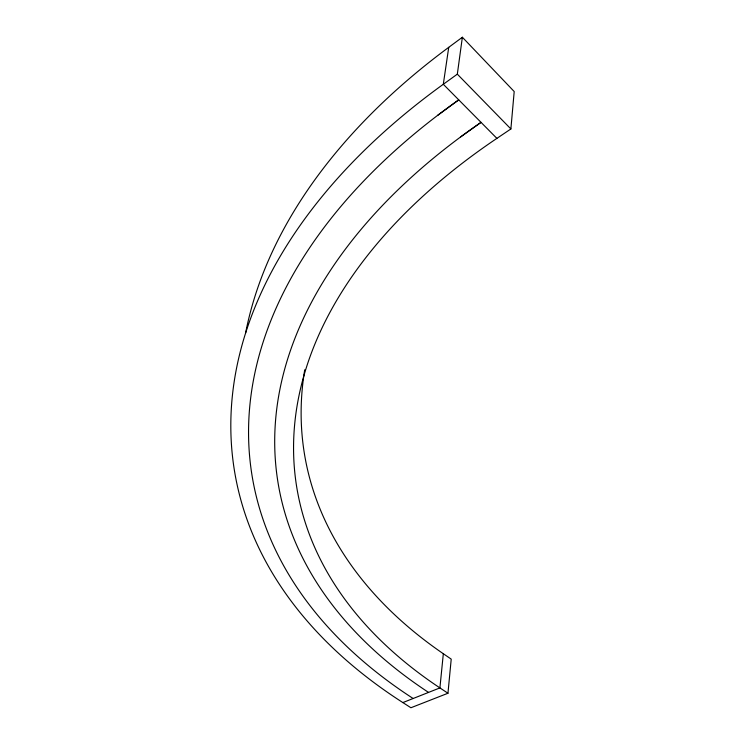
<?xml version="1.0" encoding="UTF-8"?>
<svg xmlns="http://www.w3.org/2000/svg" width="745" height="745" viewBox="0 0 745 745"><rect width="100%" height="100%" fill="white"/><g stroke="black" fill="none" stroke-linecap="round" stroke-linejoin="round"><path stroke-width="1.12" d="M304.733 369.771A633.008 398.165 -9 0 0 443.331 653.728L451.219 659.129L447.959 693.25L439.904 687.905A649.854 396.899 -8.3 0 1 496.896 138.374L510.884 128.959L514.199 91.542L462.366 37.25L448.732 47.335A711.847 451.451 -9.6 0 0 245.58 333.117M443.331 653.728L439.904 687.905L402.859 702.572A731.32 450.595 -8.9 0 1 443.303 84.278L448.732 47.335M496.896 138.374L443.303 84.278L457.328 74.155L462.366 37.25M437.501 115.466L458.743 99.867A707.964 435.089 -8.7 0 0 413.149 698.503M460.68 136.884L481.037 122.366A674.085 412.749 -8.5 0 0 428.543 692.403M447.959 693.25L410.914 707.75L402.859 702.572M457.328 74.155L510.884 128.959"/></g></svg>
